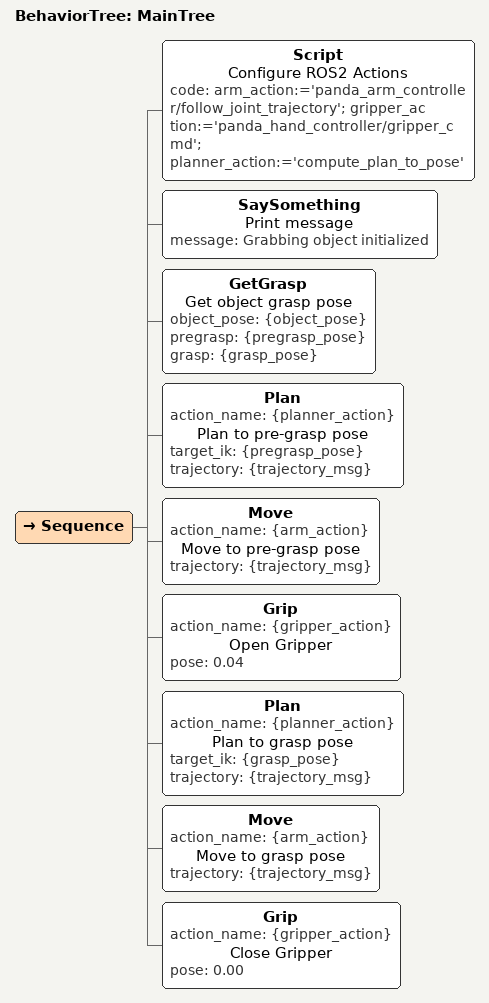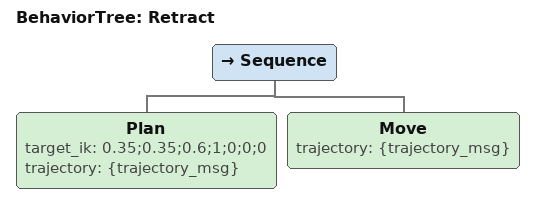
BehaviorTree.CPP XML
<?xml version="1.0" encoding="UTF-8"?>
<root BTCPP_format="4" main_tree_to_execute="MainTree">
  <BehaviorTree ID="MainTree">
    <Sequence>
      <!-- Config -->
      <Script name="Configure ROS2 Actions" code="arm_action:='panda_arm_controller/follow_joint_trajectory'; gripper_action:='panda_hand_controller/gripper_cmd'; planner_action:='compute_plan_to_pose'"/>

      <SaySomething name="Print message" message="Grabbing object initialized"/>
      <GetGrasp name="Get object grasp pose" object_pose="{object_pose}" pregrasp="{pregrasp_pose}" grasp="{grasp_pose}"/>

      <!-- Pick Object -->
      <Plan action_name="{planner_action}" name="Plan to pre-grasp pose" target_ik="{pregrasp_pose}" trajectory="{trajectory_msg}"/>
      <Move action_name="{arm_action}" name="Move to pre-grasp pose" trajectory="{trajectory_msg}"/>
      <Grip action_name="{gripper_action}" name="Open Gripper" pose="0.04"/>

      <Plan action_name="{planner_action}" name="Plan to grasp pose" target_ik="{grasp_pose}" trajectory="{trajectory_msg}"/>
      <Move action_name="{arm_action}" name="Move to grasp pose" trajectory="{trajectory_msg}"/>
      <Grip action_name="{gripper_action}" name="Close Gripper" pose="0.00"/>

      <!-- Get back to Retract Pose  -->
    </Sequence>
  </BehaviorTree>

  <BehaviorTree ID="Retract">
    <Sequence>
      <Plan target_ik="0.35;0.35;0.6;1;0;0;0" trajectory="{trajectory_msg}"/>
      <Move trajectory="{trajectory_msg}"/>
    </Sequence>
  </BehaviorTree>

</root>
